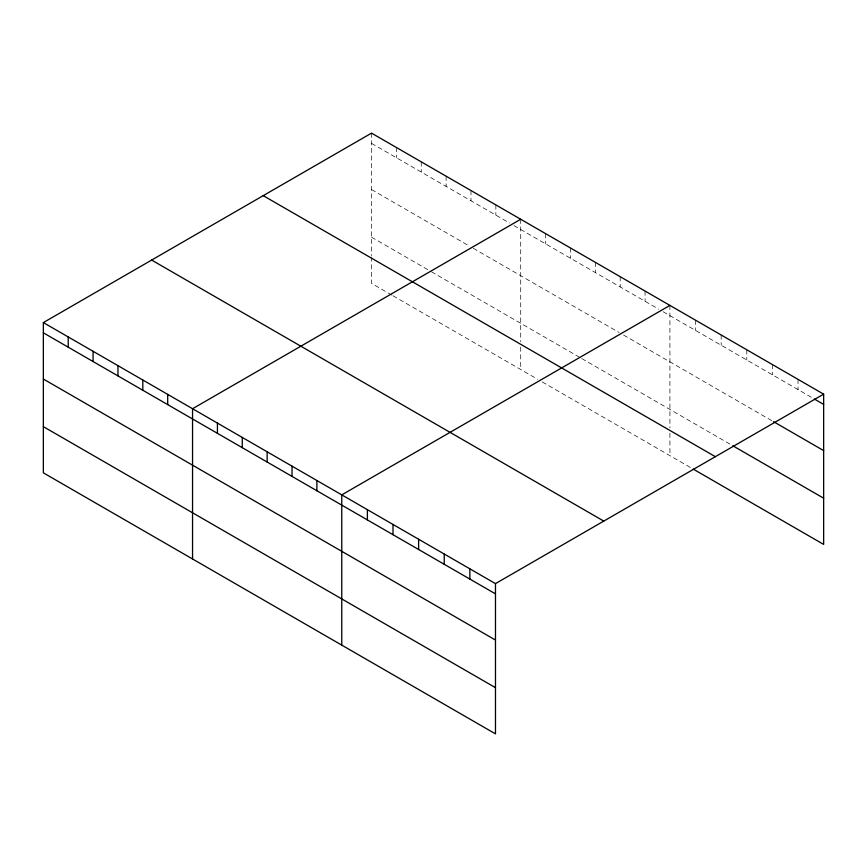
<?xml version="1.0" encoding="UTF-8"?>
<svg xmlns="http://www.w3.org/2000/svg" width="867" height="867" viewBox="0 0 867 867"><rect width="100%" height="100%" fill="white"/><g stroke="black" fill="none" stroke-linecap="round" stroke-linejoin="round"><path stroke-width="0.65" stroke-dasharray="4.33 3.25" d="M371.52 143.358L509.417 222.971M513.936 225.583L658.617 309.118M663.147 311.73L813.17 398.343M371.52 189.559L468.722 245.686M473.252 248.298L619.06 332.484M623.579 335.095L772.41 421.015M371.52 237.168L430.292 271.1M431.43 271.761L580.63 357.898M581.757 358.548L731.65 445.085M391.862 295.116L371.52 283.379L371.52 256.968M392.989 295.777L537.681 379.302M542.2 381.913L690.891 467.757M798.03 379.367L798.03 389.597M772.41 364.573L772.41 374.804M746.79 349.78L746.79 360.022M721.171 334.987L721.171 345.229M695.551 320.194L695.551 330.435M669.92 305.412L669.92 427.94M669.92 433.218L669.92 455.663M645.059 291.052L645.059 301.282M620.187 276.692L620.187 286.923M595.326 262.333L595.326 272.574M570.453 247.984L570.453 258.214M545.592 233.624L545.592 243.855M520.72 219.264L520.72 341.793M520.72 347.071L520.72 369.515M495.859 204.905L495.859 215.146M470.987 190.556L470.987 200.786M446.115 176.196L446.115 186.427M421.254 161.836L421.254 172.067M396.382 147.477L396.382 157.718M371.52 133.128L371.52 255.646"/><path stroke-width="1.3" d="M495.48 640.063L495.48 583.621L43.35 322.589L43.35 472.84L495.48 733.872L495.48 640.063L43.35 379.031M693.221 469.101L823.65 544.411L823.65 394.16L371.52 133.128L43.35 322.589M520.72 219.264L192.55 408.736L192.55 558.987M669.92 305.412L341.761 494.873L341.761 645.124M495.48 583.621L823.65 394.16M814.33 399.015L823.65 404.39M773.57 421.687L823.65 450.602M732.81 445.757L823.65 498.2M263.221 195.649L715.351 456.681M151.649 260.067L603.779 521.1M43.35 332.82L495.48 593.862M43.35 426.64L495.48 687.672M469.86 568.828L469.86 579.069M444.24 554.046L444.24 564.276M418.62 539.252L418.62 549.483M393 524.459L393 534.69M367.38 509.666L367.38 519.897M316.888 480.513L316.888 490.755M292.027 466.164L292.027 476.395M267.155 451.805L267.155 462.035M242.283 437.445L242.283 447.675M217.422 423.085L217.422 433.327M167.689 394.377L167.689 404.607M142.817 380.017L142.817 390.248M117.955 365.657L117.955 375.899M93.083 351.298L93.083 361.539M68.222 336.949L68.222 347.179"/></g></svg>
